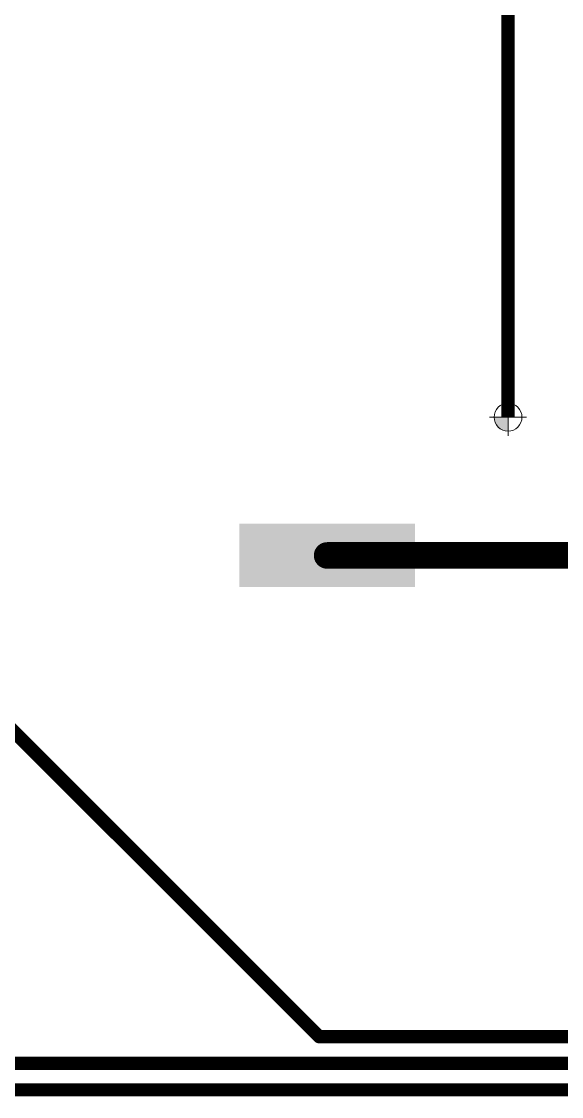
# Model space of a CAD drawing. Header units: millimetres. Extents: x 1557 to 2774, y 1107 to 1474.
# Drawn here: x 1659.32 to 1669.47, y 1389.69 to 1409.91 of the extents above; entities that cross this region are included whole.
import ezdxf

# ---------------------------------------------------------------- set-up
doc = ezdxf.new("R2010")
doc.units = ezdxf.units.MM
for name, color, linetype in [('PDF _Геометрия', 7, 'Continuous'), ('PDF _Сплошная заливка', 7, 'Continuous'), ('TopLayer', 1, 'Continuous')]:
    doc.layers.add(name, color=color, linetype=linetype)

msp = doc.modelspace()

# ---------------------------------------------------------------- hatches: boundary and pattern name
at = {"layer": 'PDF _Сплошная заливка', "transparency": 33554559}
msp.add_hatch(color=7, dxfattribs=at).paths.add_polyline_path([(1668.208, 1402.47, 0.19888), (1668.284, 1402.284), (1668.284, 1402.284, 0.198956), (1668.47, 1402.207), (1668.47, 1402.207), (1668.47, 1402.207), (1668.47, 1402.47), (1668.47, 1402.47)])

# ---------------------------------------------------------------- linework, layer by layer
at = {"layer": 'PDF _Геометрия', "lineweight": 9}
msp.add_lwpolyline([(1668.732, 1402.47, 0.414036), (1668.47, 1402.733, 0.414036), (1668.208, 1402.47, 0.414315), (1668.47, 1402.207, 0.414315)], format="xyb", close=True, dxfattribs=at)
for points in [[(1668.47, 1402.12), (1668.47, 1402.82)], [(1668.82, 1402.47), (1668.12, 1402.47)]]:
    msp.add_lwpolyline(points, dxfattribs=at)
at = {"layer": 'TopLayer'}
for points, const_width in [([(1668.47, 1402.47), (1668.47, 1421.46)], 0.25), ([(1651.87, 1403.87), (1664.92, 1390.82)], 0.25), ([(1665.07, 1399.87), (1674.316, 1399.87)], 0.5), ([(1664.92, 1390.82), (1672.62, 1390.82)], 0.25), ([(1659.12, 1390.32), (1672.62, 1390.32)], 0.25), ([(1641.72, 1389.82), (1672.62, 1389.82)], 0.25)]:
    msp.add_lwpolyline(points, dxfattribs=dict(at, const_width=const_width))
for points, const_width in [([(1664.945, 1399.87, 1), (1665.195, 1399.87, 1)], 0.25), ([(1664.858, 1390.82, 1), (1664.983, 1390.82, 1)], 0.125), ([(1664.858, 1390.82, 1), (1664.983, 1390.82, 1)], 0.125)]:
    msp.add_lwpolyline(points, format="xyb", close=True, dxfattribs=dict(at, const_width=const_width))
msp.add_solid([(1666.72, 1399.275), (1666.72, 1400.465), (1663.42, 1399.275), (1663.42, 1400.465)], dxfattribs=at)

doc.saveas('drawing.dxf')
